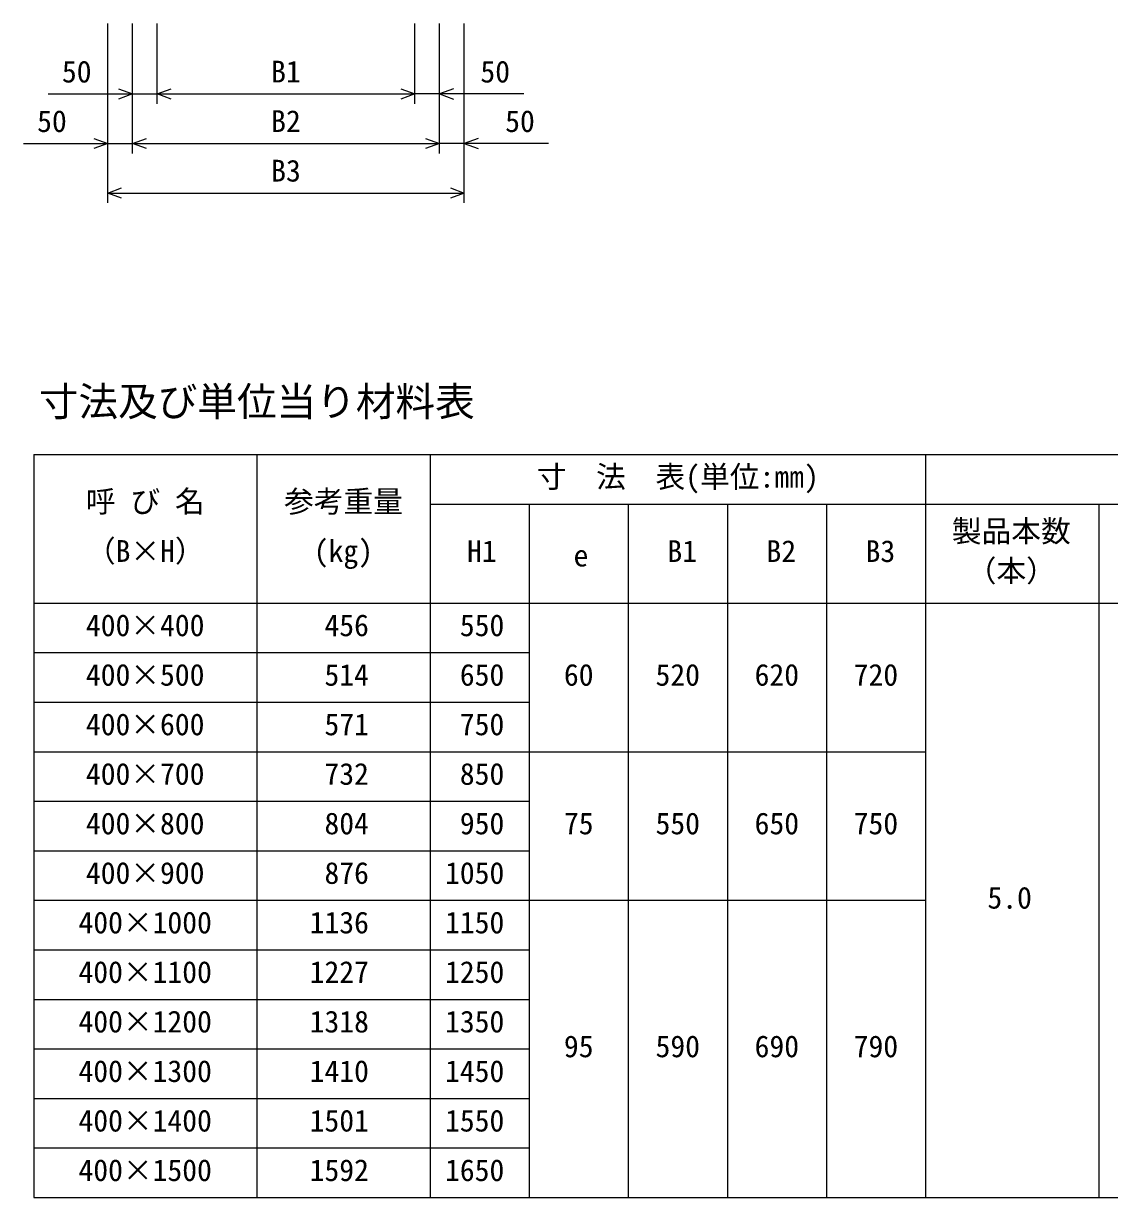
# Model space of a CAD drawing. Units: millimetres, scale not verified. Extents: x -16800 to 16800, y -5940 to 5940.
# Drawn here: x -12258 to -10065, y 701 to 3071 of the extents above; entities that cross this region are included whole.
import ezdxf
from ezdxf.enums import TextEntityAlignment as Align

# ---------------------------------------------------------------- set-up
doc = ezdxf.new("R2010")
doc.units = ezdxf.units.MM
doc.header["$LTSCALE"] = 20
for name, color, linetype, lineweight in [('0-0_DIM', 7, 'Continuous', 25), ('0-3_HYO', 3, 'Continuous', 25), ('0-4_HYO2', 4, 'Continuous', 25), ('0-6_TXT', 7, 'Continuous', 25)]:
    doc.layers.add(name, color=color, linetype=linetype, lineweight=lineweight)
doc.styles.add('ＭＳ ゴシック', font='')
doc.styles.get('ＭＳ ゴシック').set_extended_font_data('MS Gothic')

msp = doc.modelspace()

# ---------------------------------------------------------------- linework, layer by layer
at = {"layer": '0-0_DIM'}
for p, q in [((-12087.75, 2708.34), (-12087.75, 3070.68)), ((-12037.75, 2808.34), (-12037.75, 3070.68)), ((-11987.75, 2908.34), (-11987.75, 3070.68)), ((-11467.75, 2908.34), (-11467.75, 3070.68)), ((-11417.75, 2808.34), (-11417.75, 3070.68)), ((-11367.75, 2708.34), (-11367.75, 3070.68)), ((-12207.75, 2928.34), (-11987.75, 2928.34)), ((-11987.75, 2928.34), (-11467.75, 2928.34)), ((-11247.75, 2928.34), (-11467.75, 2928.34)), ((-12257.75, 2828.34), (-12037.75, 2828.34)), ((-12037.75, 2828.34), (-11417.75, 2828.34)), ((-11197.75, 2828.34), (-11417.75, 2828.34)), ((-12087.75, 2728.34), (-11367.75, 2728.34))]:
    msp.add_line(p, q, dxfattribs=at)
for points in [[(-12065.94, 2938.6), (-12037.75, 2928.34), (-12065.94, 2918.08)], [(-11959.56, 2918.08), (-11987.75, 2928.34), (-11959.56, 2938.6)], [(-11495.94, 2938.6), (-11467.75, 2928.34), (-11495.94, 2918.08)], [(-11389.56, 2938.6), (-11417.75, 2928.34), (-11389.56, 2918.08)], [(-12115.94, 2838.6), (-12087.75, 2828.34), (-12115.94, 2818.08)], [(-12009.56, 2818.08), (-12037.75, 2828.34), (-12009.56, 2838.6)], [(-11445.94, 2838.6), (-11417.75, 2828.34), (-11445.94, 2818.08)], [(-11339.56, 2838.6), (-11367.75, 2828.34), (-11339.56, 2818.08)], [(-12059.56, 2718.08), (-12087.75, 2728.34), (-12059.56, 2738.6)], [(-11395.94, 2738.6), (-11367.75, 2728.34), (-11395.94, 2718.08)]]:
    msp.add_lwpolyline(points, dxfattribs=at)
at = {"layer": '0-3_HYO'}
for p, q in [((-12236.74, 2200.58), (-8686.74, 2200.58)), ((-11786.74, 2200.58), (-11786.74, 700.58)), ((-11436.74, 2200.58), (-11436.74, 700.58)), ((-10436.74, 2200.58), (-10436.74, 700.58)), ((-11436.74, 2100.58), (-8686.74, 2100.58)), ((-11236.74, 2100.58), (-11236.74, 700.58)), ((-11036.74, 2100.58), (-11036.74, 700.58)), ((-10836.74, 2100.58), (-10836.74, 700.58)), ((-10636.74, 2100.58), (-10636.74, 700.58)), ((-10086.74, 2100.58), (-10086.74, 700.58)), ((-12236.74, 1900.58), (-8686.74, 1900.58))]:
    msp.add_line(p, q, dxfattribs=at)
msp.add_lwpolyline([(-12236.74, 2200.58), (-12236.74, 700.58), (-8686.74, 700.58)], dxfattribs=at)
at = {"layer": '0-4_HYO2'}
for p, q in [((-12236.74, 1800.58), (-11236.74, 1800.58)), ((-12236.74, 1700.58), (-11236.74, 1700.58)), ((-12236.74, 1600.58), (-10436.74, 1600.58)), ((-12236.74, 1500.58), (-11236.74, 1500.58)), ((-12236.74, 1400.58), (-11236.74, 1400.58)), ((-12236.74, 1300.58), (-10436.74, 1300.58)), ((-12236.74, 1200.58), (-11236.74, 1200.58)), ((-12236.74, 1100.58), (-11236.74, 1100.58)), ((-12236.74, 1000.58), (-11236.74, 1000.58)), ((-12236.74, 900.58), (-11236.74, 900.58)), ((-12236.74, 800.58), (-11236.74, 800.58))]:
    msp.add_line(p, q, dxfattribs=at)

# ---------------------------------------------------------------- texts
at = {"layer": '0-0_DIM', "style": 'ＭＳ ゴシック'}
for s, p in [('50', (-12180.19, 2938.34)), ('B1', (-11757.75, 2938.34)), ('50', (-11335.31, 2938.34)), ('50', (-12230.19, 2838.34)), ('B2', (-11757.75, 2838.34)), ('50', (-11285.31, 2838.34)), ('B3', (-11757.75, 2738.34))]:
    msp.add_text(s, height=43.99, dxfattribs=at).set_placement(p, align=Align.BOTTOM_LEFT)
at = {"layer": '0-6_TXT', "style": 'ＭＳ ゴシック'}
for s, height, p in [('寸法及び単位当り材料表', 58.65, (-12226.74, 2260.58)), ('寸\u3000法\u3000表(単位:㎜)', 43.99, (-11221.74, 2120.58)), ('呼 び 名', 43.99, (-12131.74, 2070.58)), ('参考重量', 43.99, (-11731.74, 2070.58)), ('製品本数', 43.99, (-10383.53, 2010.58)), ('（B×H）', 43.99, (-12131.74, 1970.58)), ('(kg)', 43.99, (-11671.74, 1970.58)), ('H1', 43.99, (-11362.24, 1970.28)), ('B1', 43.99, (-10957.75, 1970.28)), ('B2', 43.99, (-10757.75, 1970.28)), ('B3', 43.99, (-10557.75, 1970.28)), ('e', 43.99, (-11147.24, 1961.44)), ('（本）', 43.99, (-10353.53, 1930.58)), ('400×400', 43.99, (-12131.74, 1820.58)), (' 456', 43.99, (-11680.07, 1820.58)), (' 550', 43.99, (-11406.74, 1820.58)), ('400×500', 43.99, (-12131.74, 1720.58)), (' 514', 43.99, (-11680.07, 1720.58)), (' 650', 43.99, (-11406.74, 1720.58)), ('60', 43.99, (-11166.74, 1720.58)), ('520', 43.99, (-10981.74, 1720.58)), ('620', 43.99, (-10781.74, 1720.58)), ('720', 43.99, (-10581.74, 1720.58)), ('400×600', 43.99, (-12131.74, 1620.58)), (' 571', 43.99, (-11680.07, 1620.58)), (' 750', 43.99, (-11406.74, 1620.58)), ('400×700', 43.99, (-12131.74, 1520.58)), (' 732', 43.99, (-11680.07, 1520.58)), (' 850', 43.99, (-11406.74, 1520.58)), ('400×800', 43.99, (-12131.74, 1420.58)), (' 804', 43.99, (-11680.07, 1420.58)), (' 950', 43.99, (-11406.74, 1420.58)), ('75', 43.99, (-11166.74, 1420.58)), ('550', 43.99, (-10981.74, 1420.58)), ('650', 43.99, (-10781.74, 1420.58)), ('750', 43.99, (-10581.74, 1420.58)), ('400×900', 43.99, (-12131.74, 1320.58)), (' 876', 43.99, (-11680.07, 1320.58)), ('1050', 43.99, (-11406.74, 1320.58)), ('5.0', 43.99, (-10311.74, 1270.58)), ('400×1000', 43.99, (-12146.74, 1220.58)), ('1136', 43.99, (-11680.07, 1220.58)), ('1150', 43.99, (-11406.74, 1220.58)), ('400×1100', 43.99, (-12146.74, 1120.58)), ('1227', 43.99, (-11680.07, 1120.58)), ('1250', 43.99, (-11406.74, 1120.58)), ('400×1200', 43.99, (-12146.74, 1020.58)), ('1318', 43.99, (-11680.07, 1020.58)), ('1350', 43.99, (-11406.74, 1020.58)), ('95', 43.99, (-11166.74, 970.58)), ('590', 43.99, (-10981.74, 970.58)), ('690', 43.99, (-10781.74, 970.58)), ('790', 43.99, (-10581.74, 970.58)), ('400×1300', 43.99, (-12146.74, 920.58)), ('1410', 43.99, (-11680.07, 920.58)), ('1450', 43.99, (-11406.74, 920.58)), ('400×1400', 43.99, (-12146.74, 820.58)), ('1501', 43.99, (-11680.07, 820.58)), ('1550', 43.99, (-11406.74, 820.58)), ('400×1500', 43.99, (-12146.74, 720.58)), ('1592', 43.99, (-11680.07, 720.58)), ('1650', 43.99, (-11406.74, 720.58))]:
    msp.add_text(s, height=height, dxfattribs=at).set_placement(p, align=Align.BOTTOM_LEFT)

doc.saveas('drawing.dxf')
